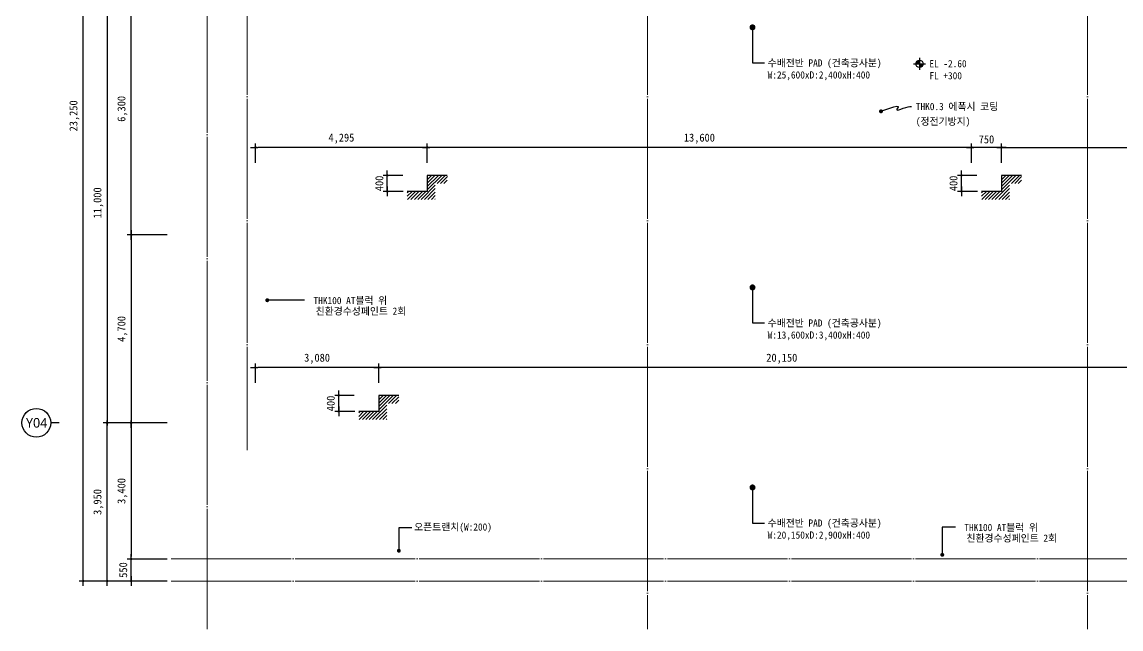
# Model space of a CAD drawing. Header units: inches. Extents: x 2004 to 150234, y 6875187 to 6994525.
# Drawn here: x 2004 to 29472, y 6965145 to 6980316 of the extents above; entities that cross this region are included whole.
import ezdxf
from ezdxf.enums import TextEntityAlignment as Align

# ---------------------------------------------------------------- set-up
doc = ezdxf.new("R2010")
doc.units = ezdxf.units.IN
doc.header["$MEASUREMENT"] = 0
doc.linetypes.add('CEN', pattern=[62, 60, -1, 0, -1])
doc.layers.get('0').update_dxf_attribs({"linetype": 'CONTINUOUS'})
for name, color, linetype, lineweight in [('A-AXIS-BUBL', 7, 'CONTINUOUS', 25), ('A-AXIS-LINE', 1, 'CEN', 15), ('A-DIMS', 7, 'CONTINUOUS', 25), ('A-MKXS-LEAD', 7, 'CONTINUOUS', 25), ('A-XXXX-HATC', 8, 'CONTINUOUS', 18), ('A-XXXX-SYMB', 7, 'CONTINUOUS', 25), ('A-XXXX-TXT2', 3, 'CONTINUOUS', 25)]:
    doc.layers.add(name, color=color, linetype=linetype, lineweight=lineweight)
doc.styles.add('HY울릉도L', font='H2GTRE.TTF')
doc.styles.add('돋움체', font='')
doc.styles.add('맑은고딕', font='malgun.ttf')
doc.styles.get('돋움체').set_extended_font_data('DotumChe')
doc.dimstyles.new('CDIM', dxfattribs={"dimtxt": 2, "dimasz": 0.6, "dimexe": 1, "dimexo": 1, "dimgap": 1, "dimtad": 1, "dimdec": 0, "dimrnd": 0.5, "dimzin": 0, "dimdsep": 32, "dimlunit": 6, "dimtxsty": 'HY울릉도L', "dimblk1": '_CIDOT', "dimblk2": '_CIDOT', "dimsah": 1, "dimcen": 4.5, "dimclrd": 2, "dimclre": 2, "dimclrt": 7, "dimadec": 0, "dimazin": 0, "dimtfac": 1, "dimtdec": 0, "dimtix": 1, "dimtmove": 2, "dimatfit": 1, "dimldrblk": '_CIDOT', "dimfxl": 1, "dimtolj": 1, "dimtzin": 0, "dimlwd": -1, "dimarcsym": 0})

# ---------------------------------------------------------------- blocks, each defined once
blk = doc.blocks.new('_CIDOT')
at = {"color": 0, "linetype": 'ByBlock'}
blk.add_line((2, 0), (-1, 0), dxfattribs=at)
at = {"color": 0, "linetype": 'ByBlock', "const_width": 0.5}
blk.add_lwpolyline([(-0.25, 0, 1), (0.25, 0, 1)], format="xyb", close=True, dxfattribs=at)
blk = doc.blocks.new('*D15')
at = {"layer": 'A-DIMS', "lineweight": -2, "transparency": 16777216}
for p, q in [((5634, 6989595), (3434, 6989595)), ((5634, 6966345), (3434, 6966345))]:
    blk.add_line(p, q, dxfattribs=at)
at = {"layer": 'A-DIMS', "transparency": 16777216}
blk.add_line((3534, 6966405), (3534, 6989535), dxfattribs=at)
at = {"layer": 'A-DIMS', "transparency": 16777216, "xscale": 60, "yscale": 60, "zscale": 60}
for p, rotation in [((3534, 6989595), 90), ((3534, 6966345), 270)]:
    blk.add_blockref('_CIDOT', p, dxfattribs=dict(at, rotation=rotation))
at = {"layer": 'A-DIMS', "color": 3, "transparency": 16777216, "insert": (3315, 6977970), "char_height": 200, "attachment_point": 5, "rotation": 90, "style": '돋움체'}
blk.add_mtext('\\A1;23,250', dxfattribs=at)
blk = doc.blocks.new('*D45')
at = {"layer": 'A-DIMS', "lineweight": -2, "transparency": 16777216}
for p, q in [((7839, 6971295), (7839, 6971782)), ((10919, 6971295), (10919, 6971782))]:
    blk.add_line(p, q, dxfattribs=at)
at = {"layer": 'A-DIMS', "transparency": 16777216}
blk.add_line((10859, 6971682), (7899, 6971682), dxfattribs=at)
at = {"layer": 'A-DIMS', "transparency": 16777216, "xscale": 60, "yscale": 60, "zscale": 60, "rotation": 180}
blk.add_blockref('_CIDOT', (7839, 6971682), dxfattribs=at)
at = {"layer": 'A-DIMS', "transparency": 16777216, "xscale": 60, "yscale": 60, "zscale": 60}
blk.add_blockref('_CIDOT', (10919, 6971682), dxfattribs=at)
at = {"layer": 'A-DIMS', "color": 3, "transparency": 16777216, "insert": (9379, 6971901), "char_height": 200, "attachment_point": 5, "style": '돋움체'}
blk.add_mtext('\\A1;3,080', dxfattribs=at)
blk = doc.blocks.new('*D46')
at = {"layer": 'A-DIMS', "lineweight": -2, "transparency": 16777216}
for p, q in [((10919, 6971295), (10919, 6971782)), ((31069, 6971295), (31069, 6971782))]:
    blk.add_line(p, q, dxfattribs=at)
at = {"layer": 'A-DIMS', "transparency": 16777216}
blk.add_line((31009, 6971682), (10979, 6971682), dxfattribs=at)
at = {"layer": 'A-DIMS', "transparency": 16777216, "xscale": 60, "yscale": 60, "zscale": 60, "rotation": 180}
blk.add_blockref('_CIDOT', (10919, 6971682), dxfattribs=at)
at = {"layer": 'A-DIMS', "transparency": 16777216, "xscale": 60, "yscale": 60, "zscale": 60}
blk.add_blockref('_CIDOT', (31069, 6971682), dxfattribs=at)
at = {"layer": 'A-DIMS', "color": 3, "transparency": 16777216, "insert": (20994, 6971901), "char_height": 200, "attachment_point": 5, "style": '돋움체'}
blk.add_mtext('\\A1;20,150', dxfattribs=at)
blk = doc.blocks.new('*D100')
at = {"layer": 'A-DIMS', "lineweight": -2, "transparency": 16777216}
for p, q in [((5634, 6981295), (4634, 6981295)), ((5634, 6974995), (4634, 6974995))]:
    blk.add_line(p, q, dxfattribs=at)
at = {"layer": 'A-DIMS', "transparency": 16777216}
blk.add_line((4734, 6975055), (4734, 6981235), dxfattribs=at)
at = {"layer": 'A-DIMS', "transparency": 16777216, "xscale": 60, "yscale": 60, "zscale": 60}
for p, rotation in [((4734, 6981295), 90), ((4734, 6974995), 270)]:
    blk.add_blockref('_CIDOT', p, dxfattribs=dict(at, rotation=rotation))
at = {"layer": 'A-DIMS', "color": 3, "transparency": 16777216, "insert": (4515, 6978145), "char_height": 200, "attachment_point": 5, "rotation": 90, "style": '돋움체'}
blk.add_mtext('\\A1;6,300', dxfattribs=at)
blk = doc.blocks.new('*D101')
at = {"layer": 'A-DIMS', "lineweight": -2, "transparency": 16777216}
for p, q in [((5634, 6974995), (4634, 6974995)), ((5634, 6970295), (4634, 6970295))]:
    blk.add_line(p, q, dxfattribs=at)
at = {"layer": 'A-DIMS', "transparency": 16777216}
blk.add_line((4734, 6974935), (4734, 6970355), dxfattribs=at)
at = {"layer": 'A-DIMS', "transparency": 16777216, "xscale": 60, "yscale": 60, "zscale": 60}
for p, rotation in [((4734, 6974995), 90), ((4734, 6970295), 270)]:
    blk.add_blockref('_CIDOT', p, dxfattribs=dict(at, rotation=rotation))
at = {"layer": 'A-DIMS', "color": 3, "transparency": 16777216, "insert": (4515, 6972645), "char_height": 200, "attachment_point": 5, "rotation": 90, "style": '돋움체'}
blk.add_mtext('\\A1;4,700', dxfattribs=at)
blk = doc.blocks.new('*D102')
at = {"layer": 'A-DIMS', "transparency": 16777216}
for p, q in [((4734, 6966955), (4734, 6967015)), ((4734, 6966345), (4734, 6966895)), ((4734, 6966285), (4734, 6966225))]:
    blk.add_line(p, q, dxfattribs=at)
at = {"layer": 'A-DIMS', "lineweight": -2, "transparency": 16777216}
for p, q in [((5634, 6966895), (4634, 6966895)), ((5634, 6966345), (4634, 6966345))]:
    blk.add_line(p, q, dxfattribs=at)
at = {"layer": 'A-DIMS', "transparency": 16777216, "xscale": 60, "yscale": 60, "zscale": 60}
for p, rotation in [((4734, 6966895), 270), ((4734, 6966345), 90)]:
    blk.add_blockref('_CIDOT', p, dxfattribs=dict(at, rotation=rotation))
at = {"layer": 'A-DIMS', "color": 3, "transparency": 16777216, "insert": (4534, 6966620), "char_height": 200, "attachment_point": 5, "rotation": 90, "style": '돋움체'}
blk.add_mtext('\\A1;550', dxfattribs=at)
blk = doc.blocks.new('*D103')
at = {"layer": 'A-DIMS', "lineweight": -2, "transparency": 16777216}
for p, q in [((5634, 6981295), (4034, 6981295)), ((5634, 6970295), (4034, 6970295))]:
    blk.add_line(p, q, dxfattribs=at)
at = {"layer": 'A-DIMS', "transparency": 16777216}
blk.add_line((4134, 6981235), (4134, 6970355), dxfattribs=at)
at = {"layer": 'A-DIMS', "transparency": 16777216, "xscale": 60, "yscale": 60, "zscale": 60}
for p, rotation in [((4134, 6981295), 90), ((4134, 6970295), 270)]:
    blk.add_blockref('_CIDOT', p, dxfattribs=dict(at, rotation=rotation))
at = {"layer": 'A-DIMS', "color": 3, "transparency": 16777216, "insert": (3915, 6975795), "char_height": 200, "attachment_point": 5, "rotation": 90, "style": '돋움체'}
blk.add_mtext('\\A1;11,000', dxfattribs=at)
blk = doc.blocks.new('*D104')
at = {"layer": 'A-DIMS', "lineweight": -2, "transparency": 16777216}
for p, q in [((5634, 6970295), (4034, 6970295)), ((5634, 6966345), (4034, 6966345))]:
    blk.add_line(p, q, dxfattribs=at)
at = {"layer": 'A-DIMS', "transparency": 16777216}
blk.add_line((4134, 6966405), (4134, 6970235), dxfattribs=at)
at = {"layer": 'A-DIMS', "transparency": 16777216, "xscale": 60, "yscale": 60, "zscale": 60}
for p, rotation in [((4134, 6970295), 90), ((4134, 6966345), 270)]:
    blk.add_blockref('_CIDOT', p, dxfattribs=dict(at, rotation=rotation))
at = {"layer": 'A-DIMS', "color": 3, "transparency": 16777216, "insert": (3915, 6968320), "char_height": 200, "attachment_point": 5, "rotation": 90, "style": '돋움체'}
blk.add_mtext('\\A1;3,950', dxfattribs=at)
blk = doc.blocks.new('*D175')
at = {"layer": 'A-DIMS', "lineweight": -2, "transparency": 16777216}
for p, q in [((5634, 6970295), (4634, 6970295)), ((5634, 6966895), (4634, 6966895))]:
    blk.add_line(p, q, dxfattribs=at)
at = {"layer": 'A-DIMS', "transparency": 16777216}
blk.add_line((4734, 6970235), (4734, 6966955), dxfattribs=at)
at = {"layer": 'A-DIMS', "transparency": 16777216, "xscale": 60, "yscale": 60, "zscale": 60}
for p, rotation in [((4734, 6970295), 90), ((4734, 6966895), 270)]:
    blk.add_blockref('_CIDOT', p, dxfattribs=dict(at, rotation=rotation))
at = {"layer": 'A-DIMS', "color": 3, "transparency": 16777216, "insert": (4515, 6968595), "char_height": 200, "attachment_point": 5, "rotation": 90, "style": '돋움체'}
blk.add_mtext('\\A1;3,400', dxfattribs=at)
blk = doc.blocks.new('*D296')
at = {"layer": 'A-DIMS', "lineweight": -2, "transparency": 16777216}
for p, q in [((7839, 6976795), (7839, 6977282)), ((12134, 6976795), (12134, 6977282))]:
    blk.add_line(p, q, dxfattribs=at)
at = {"layer": 'A-DIMS', "transparency": 16777216}
blk.add_line((12074, 6977182), (7899, 6977182), dxfattribs=at)
at = {"layer": 'A-DIMS', "transparency": 16777216, "xscale": 60, "yscale": 60, "zscale": 60, "rotation": 180}
blk.add_blockref('_CIDOT', (7839, 6977182), dxfattribs=at)
at = {"layer": 'A-DIMS', "transparency": 16777216, "xscale": 60, "yscale": 60, "zscale": 60}
blk.add_blockref('_CIDOT', (12134, 6977182), dxfattribs=at)
at = {"layer": 'A-DIMS', "color": 3, "transparency": 16777216, "insert": (9987, 6977401), "char_height": 200, "attachment_point": 5, "style": '돋움체'}
blk.add_mtext('\\A1;4,295', dxfattribs=at)
blk = doc.blocks.new('*D297')
at = {"layer": 'A-DIMS', "lineweight": -2, "transparency": 16777216}
for p, q in [((12134, 6976795), (12134, 6977282)), ((25734, 6976795), (25734, 6977282))]:
    blk.add_line(p, q, dxfattribs=at)
at = {"layer": 'A-DIMS', "transparency": 16777216}
blk.add_line((25674, 6977182), (12194, 6977182), dxfattribs=at)
at = {"layer": 'A-DIMS', "transparency": 16777216, "xscale": 60, "yscale": 60, "zscale": 60, "rotation": 180}
blk.add_blockref('_CIDOT', (12134, 6977182), dxfattribs=at)
at = {"layer": 'A-DIMS', "transparency": 16777216, "xscale": 60, "yscale": 60, "zscale": 60}
blk.add_blockref('_CIDOT', (25734, 6977182), dxfattribs=at)
at = {"layer": 'A-DIMS', "color": 3, "transparency": 16777216, "insert": (18934, 6977401), "char_height": 200, "attachment_point": 5, "style": '돋움체'}
blk.add_mtext('\\A1;13,600', dxfattribs=at)
blk = doc.blocks.new('*D298')
at = {"layer": 'A-DIMS', "lineweight": -2, "transparency": 16777216}
for p, q in [((25734, 6976795), (25734, 6977282)), ((26484, 6976795), (26484, 6977282))]:
    blk.add_line(p, q, dxfattribs=at)
at = {"layer": 'A-DIMS', "transparency": 16777216}
blk.add_line((26424, 6977182), (25794, 6977182), dxfattribs=at)
at = {"layer": 'A-DIMS', "transparency": 16777216, "xscale": 60, "yscale": 60, "zscale": 60, "rotation": 180}
blk.add_blockref('_CIDOT', (25734, 6977182), dxfattribs=at)
at = {"layer": 'A-DIMS', "transparency": 16777216, "xscale": 60, "yscale": 60, "zscale": 60}
blk.add_blockref('_CIDOT', (26484, 6977182), dxfattribs=at)
at = {"layer": 'A-DIMS', "color": 3, "transparency": 16777216, "insert": (26109, 6977382), "char_height": 200, "attachment_point": 5, "style": '돋움체'}
blk.add_mtext('\\A1;750', dxfattribs=at)
blk = doc.blocks.new('*D299')
at = {"layer": 'A-DIMS', "lineweight": -2, "transparency": 16777216}
for p, q in [((26484, 6976795), (26484, 6977282)), ((36934, 6976795), (36934, 6977282))]:
    blk.add_line(p, q, dxfattribs=at)
at = {"layer": 'A-DIMS', "transparency": 16777216}
blk.add_line((26544, 6977182), (36874, 6977182), dxfattribs=at)
at = {"layer": 'A-DIMS', "transparency": 16777216, "xscale": 60, "yscale": 60, "zscale": 60, "rotation": 180}
blk.add_blockref('_CIDOT', (26484, 6977182), dxfattribs=at)
at = {"layer": 'A-DIMS', "transparency": 16777216, "xscale": 60, "yscale": 60, "zscale": 60}
blk.add_blockref('_CIDOT', (36934, 6977182), dxfattribs=at)
at = {"layer": 'A-DIMS', "color": 3, "transparency": 16777216, "insert": (31709, 6977401), "char_height": 200, "attachment_point": 5, "style": '돋움체'}
blk.add_mtext('\\A1;10,450', dxfattribs=at)
blk = doc.blocks.new('*D354')
at = {"layer": 'A-DIMS', "transparency": 16777216}
for p, q in [((9921, 6971043), (9921, 6971103)), ((9921, 6970583), (9921, 6970983)), ((9921, 6970523), (9921, 6970463))]:
    blk.add_line(p, q, dxfattribs=at)
at = {"layer": 'A-DIMS', "lineweight": -2, "transparency": 16777216}
for p, q in [((10308, 6970983), (9821, 6970983)), ((10320, 6970583), (9821, 6970583))]:
    blk.add_line(p, q, dxfattribs=at)
at = {"layer": 'A-DIMS', "transparency": 16777216, "xscale": 60, "yscale": 60, "zscale": 60}
for p, rotation in [((9921, 6970983), 270), ((9921, 6970583), 90)]:
    blk.add_blockref('_CIDOT', p, dxfattribs=dict(at, rotation=rotation))
at = {"layer": 'A-DIMS', "color": 3, "transparency": 16777216, "insert": (9721, 6970783), "char_height": 200, "attachment_point": 5, "rotation": 90, "style": '돋움체'}
blk.add_mtext('\\A1;400', dxfattribs=at)
blk = doc.blocks.new('*D355')
at = {"layer": 'A-DIMS', "transparency": 16777216}
for p, q in [((11135, 6976542), (11135, 6976602)), ((11135, 6976082), (11135, 6976482)), ((11135, 6976022), (11135, 6975962))]:
    blk.add_line(p, q, dxfattribs=at)
at = {"layer": 'A-DIMS', "lineweight": -2, "transparency": 16777216}
for p, q in [((11522, 6976482), (11035, 6976482)), ((11534, 6976082), (11035, 6976082))]:
    blk.add_line(p, q, dxfattribs=at)
at = {"layer": 'A-DIMS', "transparency": 16777216, "xscale": 60, "yscale": 60, "zscale": 60}
for p, rotation in [((11135, 6976482), 270), ((11135, 6976082), 90)]:
    blk.add_blockref('_CIDOT', p, dxfattribs=dict(at, rotation=rotation))
at = {"layer": 'A-DIMS', "color": 3, "transparency": 16777216, "insert": (10935, 6976282), "char_height": 200, "attachment_point": 5, "rotation": 90, "style": '돋움체'}
blk.add_mtext('\\A1;400', dxfattribs=at)
blk = doc.blocks.new('*D356')
at = {"layer": 'A-DIMS', "transparency": 16777216}
for p, q in [((25485, 6976542), (25485, 6976602)), ((25485, 6976082), (25485, 6976482)), ((25485, 6976022), (25485, 6975962))]:
    blk.add_line(p, q, dxfattribs=at)
at = {"layer": 'A-DIMS', "lineweight": -2, "transparency": 16777216}
for p, q in [((25872, 6976482), (25385, 6976482)), ((25884, 6976082), (25385, 6976082))]:
    blk.add_line(p, q, dxfattribs=at)
at = {"layer": 'A-DIMS', "transparency": 16777216, "xscale": 60, "yscale": 60, "zscale": 60}
for p, rotation in [((25485, 6976482), 270), ((25485, 6976082), 90)]:
    blk.add_blockref('_CIDOT', p, dxfattribs=dict(at, rotation=rotation))
at = {"layer": 'A-DIMS', "color": 3, "transparency": 16777216, "insert": (25285, 6976282), "char_height": 200, "attachment_point": 5, "rotation": 90, "style": '돋움체'}
blk.add_mtext('\\A1;400', dxfattribs=at)

msp = doc.modelspace()

# ---------------------------------------------------------------- hatches: boundary and pattern name
at = {"layer": 'A-XXXX-HATC'}
h = msp.add_hatch(dxfattribs=at)
h.set_pattern_fill('BRICK', color=256, scale=60.000001, style=0)
h.set_pattern_definition([(45, (-95729.413, 6895749.605), (-42.426407, 42.426407), [])])
h.paths.add_polyline_path([(12334, 6976282.4), (12334, 6975882.4), (11634, 6975882.4), (11634, 6976082.4), (12134, 6976082.4), (12134, 6976482.4), (12634.8, 6976482.4), (12634.3, 6976282.4)])
h = msp.add_hatch(dxfattribs=at)
h.set_pattern_fill('BRICK', color=256, scale=60.000001, style=0)
h.set_pattern_definition([(45, (-81379.413, 6895749.605), (-42.426407, 42.426407), [])])
h.paths.add_polyline_path([(26684, 6976282.4), (26684, 6975882.4), (25984, 6975882.4), (25984, 6976082.4), (26484, 6976082.4), (26484, 6976482.4), (26984.8, 6976482.4), (26984.3, 6976282.4)])
h = msp.add_hatch(dxfattribs=at)
h.set_pattern_fill('BRICK', color=256, scale=60.000001, style=0)
h.set_pattern_definition([(45, (-96943.326, 6890250.09), (-42.426407, 42.426407), [])])
h.paths.add_polyline_path([(11120.1, 6970782.9), (11120.1, 6970382.9), (10420.1, 6970382.9), (10420.1, 6970582.9), (10920.1, 6970582.9), (10920.1, 6970982.9), (11420.9, 6970982.9), (11420.4, 6970782.9)])
at = {"layer": 'A-XXXX-SYMB'}
h = msp.add_hatch(color=256, dxfattribs=at)
h.paths.add_polyline_path([(24436.1, 6979359.9, 0.4142136), (24346.1, 6979269.9), (24436.1, 6979269.9)])
h.paths.add_polyline_path([(24526.1, 6979269.9), (24436.1, 6979269.9), (24436.1, 6979179.9, 0.4142136)])

# ---------------------------------------------------------------- linework, layer by layer
for points in [[(9066.5, 6973362.4), (8134, 6973362.4)], [(11749.2, 6967674.6), (11423.5, 6967674.6), (11423.5, 6967072.9)], [(25331.6, 6967690.1), (25005.9, 6967690.1), (25005.9, 6966995.3)]]:
    msp.add_lwpolyline(points)
at = {"layer": 'A-AXIS-BUBL', "ltscale": 0.2}
msp.add_line((2934, 6970295.3), (2724, 6970295.3), dxfattribs=at)
msp.add_circle((2364, 6970298.8), 360, dxfattribs=at)
at = {"layer": 'A-AXIS-LINE', "ltscale": 50}
for p, q in [((6634, 6965145.3), (6634, 6990795.3)), ((7634, 6990795.3), (7634, 6969611.7)), ((17634, 6990795.3), (17634, 6965145.3)), ((28634, 6990795.3), (28634, 6965145.3)), ((5734, 6966895.3), (41534, 6966895.3)), ((5734, 6966345.3), (41534, 6966345.3))]:
    msp.add_line(p, q, dxfattribs=at)
at = {"layer": 'A-MKXS-LEAD'}
for p, q in [((20261.7, 6980182.7), (20261.7, 6979293.6)), ((20261.7, 6979293.6), (20561.7, 6979293.6)), ((20261.7, 6973682.7), (20261.7, 6972793.6)), ((20261.7, 6972793.6), (20561.7, 6972793.6)), ((20261.7, 6968683.1), (20261.7, 6967794.1)), ((20261.7, 6967794.1), (20561.7, 6967794.1))]:
    msp.add_line(p, q, dxfattribs=at)
for points, const_width in [([(20261.7, 6980220.2, -1), (20261.7, 6980145.2, -1)], 75), ([(23447.6, 6978087, 1), (23497.3, 6978082.1, 1)], 48), ([(20261.7, 6973720.2, -1), (20261.7, 6973645.2, -1)], 75), ([(8109.1, 6973359.9, -1), (8158.9, 6973364.9, -1)], 48), ([(20261.7, 6968720.6, -1), (20261.7, 6968645.6, -1)], 75), ([(11398.6, 6967104.9, 1), (11448.3, 6967099.9, 1)], 48), ([(24979.8, 6967002.3, 1), (25029.5, 6966997.3, 1)], 48)]:
    msp.add_lwpolyline(points, format="xyb", close=True, dxfattribs=dict(at, const_width=const_width))
msp.add_lwpolyline([(23472.4, 6978084.6), (23667.9, 6978158.3), (23795.3, 6978198.1), (23867.8, 6978211), (23898.6, 6978204), (23900.9, 6978184.2), (23887.9, 6978158.6), (23872.9, 6978134.2), (23869, 6978118.1), (23886.3, 6978115.4), (23922.5, 6978124.2), (23972.3, 6978140.6), (24030, 6978160.8), (24090.5, 6978181), (24148.1, 6978197.3), (24197.5, 6978206), (24233.2, 6978203.1)], dxfattribs=at)
at = {"layer": 'A-XXXX-SYMB'}
for p, q in [((24436.1, 6979419.9), (24436.1, 6979119.9)), ((24286.1, 6979269.9), (24586.1, 6979269.9))]:
    msp.add_line(p, q, dxfattribs=at)
for points in [[(12634, 6976482.4), (12134, 6976482.4), (12134, 6976082.4), (11634, 6976082.4)], [(26984, 6976482.4), (26484, 6976482.4), (26484, 6976082.4), (25984, 6976082.4)], [(11420.1, 6970982.9), (10920.1, 6970982.9), (10920.1, 6970582.9), (10420.1, 6970582.9)]]:
    msp.add_lwpolyline(points, dxfattribs=at)
msp.add_circle((24436.1, 6979269.9), 90, dxfattribs=at)

# ---------------------------------------------------------------- texts
at = {"layer": 'A-XXXX-TXT2', "style": '돋움체'}
for s, p in [('수배전반 PAD (건축공사분)', (20640.6, 6979293.6)), ('EL -2.60', (24682.4, 6979274.1)), ('W:25,600xD:2,400xH:400', (20640.6, 6978993.6)), ('FL +300', (24682.4, 6978974.1)), ('THK0.3 에폭시 코팅', (24343.9, 6978203.1)), ('(정전기방지)', (24343.9, 6977833.5)), ('수배전반 PAD (건축공사분)', (20640.6, 6972793.6)), ('W:13,600xD:3,400xH:400', (20640.6, 6972493.6)), ('오픈트랜치(W:200)', (11805.6, 6967696)), ('수배전반 PAD (건축공사분)', (20640.6, 6967794.1)), ('W:20,150xD:2,900xH:400', (20640.6, 6967494.1))]:
    msp.add_text(s, height=180, dxfattribs=at).set_placement(p, align=Align.MIDDLE_LEFT)
for s, p in [('THK100 AT블럭 위', (11132.1, 6973354.7)), ('친환경수성페인트 2회', (11608.9, 6973089.1)), ('THK100 AT블럭 위', (27397.2, 6967682.4)), ('친환경수성페인트 2회', (27874, 6967416.8))]:
    msp.add_text(s, height=180, rotation=360, dxfattribs=at).set_placement(p, align=Align.MIDDLE_RIGHT)
at = {"layer": 'A-XXXX-TXT2', "ltscale": 0.2, "style": '맑은고딕'}
msp.add_text('Y04', height=240, dxfattribs=at).set_placement((2370.7, 6970299), align=Align.MIDDLE_CENTER)

# ---------------------------------------------------------------- dimensions: what is measured, and where the dimension line sits
at = {"layer": 'A-DIMS'}
for base, p1, p2, angle, picture, middle in [((3534, 6989595.3), (5734, 6966345.3), (5734, 6989595.3), 90, '*D15', (3315, 6977970.3)), ((4134, 6970295.3), (5734, 6981295.3), (5734, 6970295.3), 270, '*D103', (3915, 6975795.3)), ((4734, 6981295.3), (5734, 6974995.3), (5734, 6981295.3), 90, '*D100', (4515, 6978145.3)), ((7839.3, 6977181.5), (12134, 6976694.8), (7839.3, 6976694.8), 180, '*D296', (9986.7, 6977400.6)), ((12134, 6977181.5), (25734, 6976694.8), (12134, 6976694.8), 180, '*D297', (18934, 6977400.6)), ((25734, 6977181.5), (26484, 6976694.8), (25734, 6976694.8), 180, '*D298', (26109, 6977381.6)), ((11135, 6976482.4), (11634, 6976082.4), (11621.7, 6976482.4), 90, '*D355', (10934.8, 6976282.4)), ((25485, 6976482.4), (25984, 6976082.4), (25971.7, 6976482.4), 90, '*D356', (25284.8, 6976282.4)), ((4734, 6970295.3), (5734, 6974995.3), (5734, 6970295.3), 270, '*D101', (4515, 6972645.3)), ((7839.3, 6971682), (10919.1, 6971195.3), (7839.3, 6971195.3), 180, '*D45', (9379.2, 6971901)), ((10919.1, 6971682), (31069.1, 6971195.3), (10919.1, 6971195.3), 180, '*D46', (20994.1, 6971901)), ((9921.1, 6970982.9), (10420.1, 6970582.9), (10407.8, 6970982.9), 90, '*D354', (9720.9, 6970782.9)), ((4134, 6970295.3), (5734, 6966345.3), (5734, 6970295.3), 90, '*D104', (3915, 6968320.3)), ((4734, 6966895.3), (5734, 6970295.3), (5734, 6966895.3), 270, '*D175', (4515, 6968595.3)), ((4734, 6966895.3), (5734, 6966345.3), (5734, 6966895.3), 90, '*D102', (4533.9, 6966620.3))]:
    dim = msp.add_linear_dim(base=base, p1=p1, p2=p2, angle=angle, dimstyle='CDIM', override={"dimscale": 100, "dimtxsty": '돋움체', "dimclrd": 256, "dimclre": 256, "dimclrt": 3}, dxfattribs=at)
    dim.commit()
    dim.dimension.update_dxf_attribs({"geometry": picture, "text_midpoint": middle})
dim = msp.add_linear_dim(base=(36934, 6977181.5), p1=(26484, 6976694.8), p2=(36934, 6976694.8), dimstyle='CDIM', override={"dimscale": 100, "dimtxsty": '돋움체', "dimclrd": 256, "dimclre": 256, "dimclrt": 3}, dxfattribs=at)
dim.commit()
dim.dimension.update_dxf_attribs({"geometry": '*D299', "text_midpoint": (31709, 6977400.6)})

doc.saveas('drawing.dxf')
